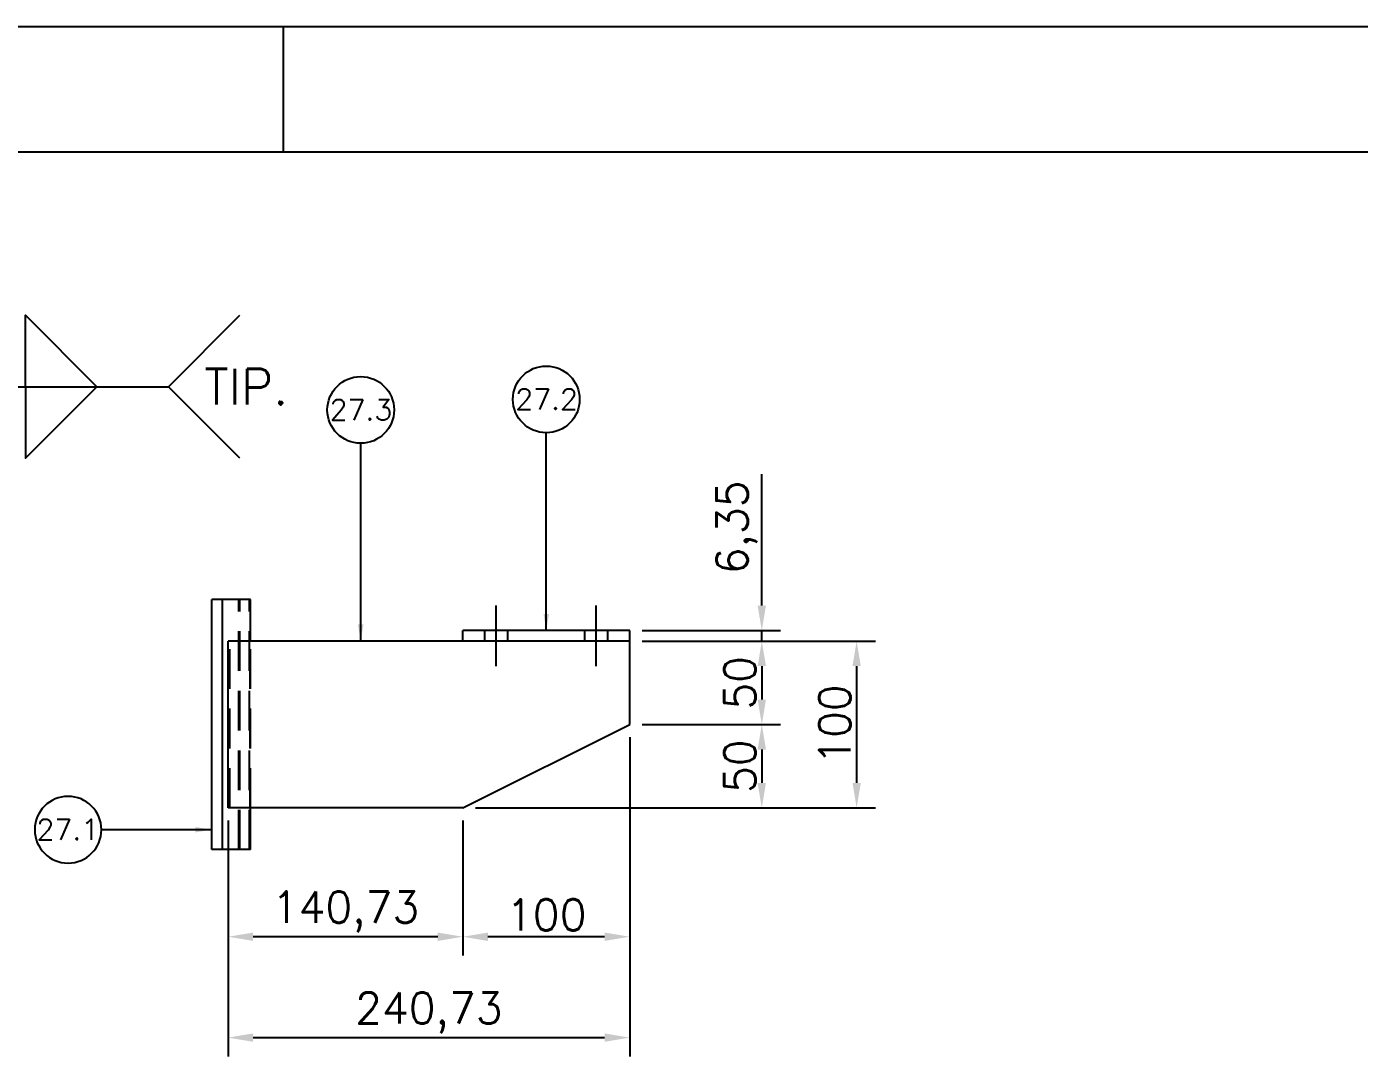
# Model space of a CAD drawing. Header units: metres. Extents: x 0 to 6307, y 0 to 4455.
# Drawn here: x 3379 to 4177, y 3838 to 4455 of the extents above; entities that cross this region are included whole.
import ezdxf
from ezdxf.enums import TextEntityAlignment as Align

# ---------------------------------------------------------------- set-up
doc = ezdxf.new("R2010")
doc.units = ezdxf.units.M
doc.header["$LTSCALE"] = 7.5
doc.linetypes.add('CENTER2', pattern=[28.575, 19.05, -3.175, 3.175, -3.175])
doc.linetypes.add('HIDDEN2', pattern=[4.7625, 3.175, -1.5875])
for name, color, linetype in [('FRL2', 2, 'Continuous'), ('FRL6', 6, 'Continuous'), ('FRL7', 7, 'Continuous'), ('FRR120', 5, 'Continuous'), ('FRR140', 5, 'Continuous'), ('FRR175', 1, 'Continuous'), ('FRR80', 3, 'Continuous'), ('GSB', 7, 'Continuous'), ('MR100', 3, 'Continuous'), ('SC1', 7, 'CENTER2'), ('SDM', 7, 'Continuous'), ('SL4', 4, 'Continuous'), ('ST1', 7, 'HIDDEN2')]:
    doc.layers.add(name, color=color, linetype=linetype)
doc.styles.add('R100', font='simplex.shx', dxfattribs={"height": 2.5})
doc.styles.add('R120', font='simplex.shx', dxfattribs={"height": 3})
doc.styles.add('R140', font='simplex.shx', dxfattribs={"height": 3.5})
doc.styles.add('R80', font='simplex.shx', dxfattribs={"height": 2})
doc.styles.add('ROMANS', font='ROMANS.SHX')
doc.dimstyles.new('5___1-5', dxfattribs={"dimscale": 5, "dimtxt": 2.5, "dimasz": 2, "dimexe": 1.5, "dimexo": 1, "dimgap": 0.5, "dimtad": 1, "dimzin": 12, "dimtxsty": 'ROMANS', "dimcen": 0, "dimclrd": 256, "dimclre": 256, "dimclrt": 3, "dimaunit": 1, "dimazin": 3, "dimtfac": 1, "dimtmove": 0, "dimatfit": 0, "dimfxl": 1, "dimlwd": -1, "dimlwe": -1, "dimarcsym": 0})
doc.dimstyles.new('7.5___1-7.5', dxfattribs={"dimscale": 7.5, "dimtxt": 2.5, "dimasz": 2, "dimexe": 1.5, "dimexo": 1, "dimgap": 0.5, "dimtad": 1, "dimzin": 12, "dimtxsty": 'ROMANS', "dimcen": 0, "dimclrd": 256, "dimclre": 256, "dimclrt": 3, "dimaunit": 1, "dimazin": 3, "dimtfac": 1, "dimtmove": 0, "dimatfit": 0, "dimfxl": 1, "dimlwd": -1, "dimlwe": -1, "dimarcsym": 0})

# ---------------------------------------------------------------- blocks, each defined once
blk = doc.blocks.new('A1')
at = {"layer": 'FRL2'}
blk.add_line((471, 594), (471, 584), dxfattribs=at)
at = {"layer": 'FRL6', "linetype": 'Continuous'}
blk.add_line((25, 584), (831, 584), dxfattribs=at)
at = {"layer": 'FRL7', "linetype": 'Continuous'}
blk.add_line((0, 594), (841, 594), dxfattribs=at)
at = {"layer": 'FRR120', "style": 'R120'}
for tag, p in [('FASE_DO_PROJETO', (659, 46.29)), ('ÁREA_E/OU_SUBÁREA', (659, 40.79)), ('TÍTULO_DO_DESENHO', (659, 35.29)), ('SUBTÍTULO_1_DO_DESENHO', (659, 29.79)), ('SUBTÍTULO_2_DO_DESENHO', (659, 24.29))]:
    blk.add_attdef(tag, p, '', height=3, dxfattribs=at)
at = {"layer": 'FRR140', "style": 'R140', "width": 0.91}
for tag, p in [('NÚMERO_DA_CONTRATADA', (687.72, 12.6)), ('NUMERO_VALE', (752.89, 12.6))]:
    blk.add_attdef(tag, p, '', height=3.5, dxfattribs=at)
for tag, p in [('ESCALA', (671, 14.35)), ('REVISÃO', (823.5, 14.68))]:
    blk.add_attdef(tag, text='', height=3.5, dxfattribs=at).set_placement(p, align=Align.MIDDLE)
at = {"layer": 'FRR175', "style": 'R120'}
for tag, p in [('CLASSIFICAÇÃO', (811.83, 67.73)), ('PROJETO', (716.31, 53.59)), ('N_PROJ_SE', (793.5, 53.59)), ('N_CONTRATO', (796.97, 47.3))]:
    blk.add_attdef(tag, text='', height=3, dxfattribs=at).set_placement(p, align=Align.MIDDLE_CENTER)
at = {"layer": 'FRR80', "style": 'R80'}
for tag, p in [('8A_REV', (476, 77.07)), ('EMIS.', (486, 77.07)), ('PROJ.', (585, 77.07)), ('DES.', (597, 77.07)), ('VER.', (609, 77.07)), ('APR.', (621, 77.07)), ('AUT.', (633.01, 77.07)), ('7A_REV', (476, 71.37)), ('EMIS.', (486, 71.37)), ('PROJ.', (585, 71.37)), ('DES.', (597, 71.37)), ('VER.', (609, 71.37)), ('APR.', (621, 71.37)), ('AUT.', (633.01, 71.37)), ('6A_REV', (476, 65.67)), ('EMIS.', (486, 65.67)), ('PROJ.', (585, 65.67)), ('DES.', (597, 65.67)), ('VER.', (609, 65.67)), ('APR.', (621, 65.67)), ('AUT.', (633.01, 65.67)), ('5A_REV', (476, 59.97)), ('EMIS.', (486, 59.97)), ('PROJ.', (585, 59.97)), ('DES.', (597, 59.97)), ('VER.', (609, 59.97)), ('APR.', (621, 59.97)), ('AUT.', (633.01, 59.97)), ('4A_REV', (476, 54.27)), ('EMIS.', (486, 54.27)), ('PROJ.', (585, 54.27)), ('DES.', (597, 54.27)), ('VER.', (609, 54.27)), ('APR.', (621, 54.27)), ('AUT.', (633.01, 54.27)), ('3A_REV', (476, 48.57)), ('EMIS.', (486, 48.57)), ('PROJ.', (585, 48.57)), ('DES.', (597, 48.57)), ('VER.', (609, 48.57)), ('APR.', (621, 48.57)), ('AUT.', (633.01, 48.57)), ('2A_REV', (476, 42.87)), ('EMIS.', (486, 42.87)), ('PROJ.', (585, 42.87)), ('DES.', (597, 42.87)), ('VER.', (609, 42.87)), ('APR.', (621, 42.87)), ('AUT.', (633.01, 42.87)), ('1a_REV', (476, 37.17)), ('EMIS.', (486, 37.17)), ('PROJ.', (585, 37.17)), ('DES.', (597, 37.17)), ('VER.', (609, 37.17)), ('APR.', (621, 37.17)), ('AUT.', (633.01, 37.17))]:
    blk.add_attdef(tag, text='', height=2, dxfattribs=at).set_placement(p, align=Align.MIDDLE)
for p in [(492.61, 76.08), (492.61, 70.38), (492.61, 64.68), (492.61, 58.98), (492.61, 53.28), (492.61, 47.58), (492.61, 41.88), (492.61, 36.18)]:
    blk.add_attdef('DESCRIÇÃO_DA_REVISÃO', p, '', height=2, dxfattribs=at)
at = {"layer": 'FRR80', "style": 'R80', "width": 0.85}
for p in [(648, 77.07), (648, 71.37), (648, 65.67), (648, 59.97), (648, 54.27), (648, 48.57), (648, 42.87), (648, 37.17)]:
    blk.add_attdef('DATA', text='', height=2, dxfattribs=at).set_placement(p, align=Align.MIDDLE)
blk = doc.blocks.new('*D55')
at = {"layer": 'Defpoints', "color": 0, "transparency": 16777216}
for p in [(3740.11, 4092.87), (3819.3, 4092.87), (3740.11, 4086.52)]:
    blk.add_point(p, dxfattribs=at)
at = {"layer": 'SDM', "transparency": 16777216}
for p, q in [((3819.3, 4107.87), (3819.3, 4186.62)), ((3747.61, 4092.87), (3830.55, 4092.87)), ((3819.3, 4086.52), (3819.3, 4092.87)), ((3747.61, 4086.52), (3830.55, 4086.52)), ((3819.3, 4071.52), (3819.3, 4056.52))]:
    blk.add_line(p, q, dxfattribs=at)
for points in [[(3816.8, 4107.87), (3821.8, 4107.87), (3819.3, 4092.87)], [(3816.8, 4071.52), (3821.8, 4071.52), (3819.3, 4086.52)]]:
    blk.add_solid(points, dxfattribs=at)
at = {"layer": 'SDM', "color": 3, "transparency": 16777216, "insert": (3804.38, 4154.74), "char_height": 18.75, "attachment_point": 5, "rotation": 90, "style": 'ROMANS'}
blk.add_mtext('6,35', dxfattribs=at)
blk = doc.blocks.new('*D56')
at = {"layer": 'Defpoints', "color": 0, "transparency": 16777216}
for p in [(3740.11, 4086.52), (3740.11, 4036.52), (3819.3, 4036.52)]:
    blk.add_point(p, dxfattribs=at)
at = {"layer": 'SDM', "transparency": 16777216}
for p, q in [((3747.61, 4086.52), (3830.55, 4086.52)), ((3819.3, 4071.52), (3819.3, 4051.52)), ((3747.61, 4036.52), (3830.55, 4036.52))]:
    blk.add_line(p, q, dxfattribs=at)
for points in [[(3816.8, 4071.52), (3821.8, 4071.52), (3819.3, 4086.52)], [(3816.8, 4051.52), (3821.8, 4051.52), (3819.3, 4036.52)]]:
    blk.add_solid(points, dxfattribs=at)
at = {"layer": 'SDM', "color": 3, "transparency": 16777216, "insert": (3806.17, 4061.52), "char_height": 18.75, "attachment_point": 5, "rotation": 90, "style": 'ROMANS'}
blk.add_mtext('50', dxfattribs=at)
blk = doc.blocks.new('*D57')
at = {"layer": 'Defpoints', "color": 0, "transparency": 16777216}
for p in [(3740.11, 4036.52), (3640.11, 3986.52), (3819.3, 3986.52)]:
    blk.add_point(p, dxfattribs=at)
at = {"layer": 'SDM', "transparency": 16777216}
for p, q in [((3747.61, 4036.52), (3830.55, 4036.52)), ((3819.3, 4021.52), (3819.3, 4001.52)), ((3647.61, 3986.52), (3830.55, 3986.52))]:
    blk.add_line(p, q, dxfattribs=at)
for points in [[(3816.8, 4021.52), (3821.8, 4021.52), (3819.3, 4036.52)], [(3816.8, 4001.52), (3821.8, 4001.52), (3819.3, 3986.52)]]:
    blk.add_solid(points, dxfattribs=at)
at = {"layer": 'SDM', "color": 3, "transparency": 16777216, "insert": (3806.17, 4011.52), "char_height": 18.75, "attachment_point": 5, "rotation": 90, "style": 'ROMANS'}
blk.add_mtext('50', dxfattribs=at)
blk = doc.blocks.new('*D58')
at = {"layer": 'Defpoints', "color": 0, "transparency": 16777216}
for p in [(3740.11, 4036.52), (3640.11, 3986.52), (3640.11, 3909.27)]:
    blk.add_point(p, dxfattribs=at)
at = {"layer": 'SDM', "transparency": 16777216}
for p, q in [((3740.11, 4029.02), (3740.11, 3898.02)), ((3640.11, 3979.02), (3640.11, 3898.02)), ((3725.11, 3909.27), (3655.11, 3909.27))]:
    blk.add_line(p, q, dxfattribs=at)
for points in [[(3655.11, 3911.77), (3655.11, 3906.77), (3640.11, 3909.27)], [(3725.11, 3911.77), (3725.11, 3906.77), (3740.11, 3909.27)]]:
    blk.add_solid(points, dxfattribs=at)
at = {"layer": 'SDM', "color": 3, "transparency": 16777216, "insert": (3690.11, 3922.4), "char_height": 18.75, "attachment_point": 5, "style": 'ROMANS'}
blk.add_mtext('100', dxfattribs=at)
blk = doc.blocks.new('*D59')
at = {"layer": 'Defpoints', "color": 0, "transparency": 16777216}
for p in [(3499.38, 3986.52), (3640.11, 3986.52), (3499.38, 3909.27)]:
    blk.add_point(p, dxfattribs=at)
at = {"layer": 'SDM', "transparency": 16777216}
for p, q in [((3499.38, 3979.02), (3499.38, 3898.02)), ((3640.11, 3979.02), (3640.11, 3898.02)), ((3625.11, 3909.27), (3514.38, 3909.27))]:
    blk.add_line(p, q, dxfattribs=at)
for points in [[(3514.38, 3911.77), (3514.38, 3906.77), (3499.38, 3909.27)], [(3625.11, 3911.77), (3625.11, 3906.77), (3640.11, 3909.27)]]:
    blk.add_solid(points, dxfattribs=at)
at = {"layer": 'SDM', "color": 3, "transparency": 16777216, "insert": (3569.75, 3924.19), "char_height": 18.75, "attachment_point": 5, "style": 'ROMANS'}
blk.add_mtext('140,73', dxfattribs=at)
blk = doc.blocks.new('*D60')
at = {"layer": 'Defpoints', "color": 0, "transparency": 16777216}
for p in [(3740.11, 4036.52), (3499.38, 3986.52), (3740.11, 3848.79)]:
    blk.add_point(p, dxfattribs=at)
at = {"layer": 'SDM', "transparency": 16777216}
for p, q in [((3740.11, 4029.02), (3740.11, 3837.54)), ((3499.38, 3979.02), (3499.38, 3837.54)), ((3514.38, 3848.79), (3725.11, 3848.79))]:
    blk.add_line(p, q, dxfattribs=at)
for points in [[(3514.38, 3851.29), (3514.38, 3846.29), (3499.38, 3848.79)], [(3725.11, 3851.29), (3725.11, 3846.29), (3740.11, 3848.79)]]:
    blk.add_solid(points, dxfattribs=at)
at = {"layer": 'SDM', "color": 3, "transparency": 16777216, "insert": (3619.75, 3863.7), "char_height": 18.75, "attachment_point": 5, "style": 'ROMANS'}
blk.add_mtext('240,73', dxfattribs=at)
blk = doc.blocks.new('*D61')
at = {"layer": 'Defpoints', "color": 0, "transparency": 16777216}
for p in [(3740.11, 4086.52), (3640.11, 3986.52), (3876.16, 3986.52)]:
    blk.add_point(p, dxfattribs=at)
at = {"layer": 'SDM', "transparency": 16777216}
for p, q in [((3747.61, 4086.52), (3887.41, 4086.52)), ((3876.16, 4071.52), (3876.16, 4001.52)), ((3647.61, 3986.52), (3887.41, 3986.52))]:
    blk.add_line(p, q, dxfattribs=at)
for points in [[(3873.66, 4071.52), (3878.66, 4071.52), (3876.16, 4086.52)], [(3873.66, 4001.52), (3878.66, 4001.52), (3876.16, 3986.52)]]:
    blk.add_solid(points, dxfattribs=at)
at = {"layer": 'SDM', "color": 3, "transparency": 16777216, "insert": (3863.04, 4036.52), "char_height": 18.75, "attachment_point": 5, "rotation": 90, "style": 'ROMANS'}
blk.add_mtext('100', dxfattribs=at)
blk = doc.blocks.new('ITEM')
at = {"layer": 'GSB'}
blk.add_circle((0, 0), 4, dxfattribs=at)
blk = doc.blocks.new('TYPICAL (RIGHT)')
blk.add_lwpolyline([(5, -5), (0, 0), (0, 0), (5, 5)])
at = {"layer": 'MR100', "style": 'R100'}
blk.add_attdef('TIP.', text='', height=2.5, dxfattribs=at).set_placement((2.5, 0), align=Align.MIDDLE_LEFT)
blk = doc.blocks.new('A$C13f76a61')
blk.add_line((211.63, 42.86), (383.06, 42.86))
for points in [[(297.35, 42.86), (297.35, 85.71), (340.2, 42.86)], [(297.35, 42.86), (297.35, 0), (340.2, 42.86)]]:
    blk.add_lwpolyline(points)
at = {"layer": 'MR100', "style": 'R100'}
for p in [(288.78, 64.29), (288.78, 21.43)]:
    blk.add_attdef('FILETE_DE_SOLDA', text='', height=21.43, dxfattribs=at).set_placement(p, align=Align.MIDDLE_RIGHT)

msp = doc.modelspace()

# ---------------------------------------------------------------- linework, layer by layer
at = {"layer": 'SC1'}
for p, q in [((3660.113, 4071.516), (3660.113, 4107.866)), ((3720.113, 4071.516), (3720.113, 4107.866))]:
    msp.add_line(p, q, dxfattribs=at)
at = {"layer": 'SL4'}
for p, q in [((3489.697, 3961.516), (3489.697, 4111.516)), ((3495.987, 4111.516), (3489.697, 4111.516)), ((3495.987, 3961.516), (3495.987, 4111.516)), ((3512.751, 4111.516), (3495.987, 4111.516)), ((3512.751, 4086.516), (3512.751, 4111.516)), ((3740.113, 4092.866), (3640.113, 4092.866)), ((3640.113, 4086.516), (3640.113, 4092.866)), ((3740.113, 4086.516), (3740.113, 4092.866)), ((3499.385, 3986.516), (3499.385, 4086.516)), ((3640.113, 4086.516), (3499.385, 4086.516)), ((3740.113, 4086.516), (3640.113, 4086.516)), ((3740.113, 4036.516), (3740.113, 4086.516)), ((3640.113, 3986.516), (3740.113, 4036.516)), ((3640.113, 3986.516), (3499.385, 3986.516)), ((3512.751, 3961.516), (3512.751, 3986.516)), ((3495.987, 3961.516), (3489.697, 3961.516)), ((3512.751, 3961.516), (3495.987, 3961.516))]:
    msp.add_line(p, q, dxfattribs=at)
at = {"layer": 'ST1'}
for p, q in [((3505.882, 3961.516), (3505.882, 4111.516)), ((3506.401, 3961.516), (3506.401, 4111.516)), ((3512.23, 3961.516), (3512.23, 4111.516)), ((3653.113, 4092.866), (3653.113, 4086.516)), ((3667.113, 4086.516), (3667.113, 4092.866)), ((3713.113, 4092.866), (3713.113, 4086.516)), ((3727.113, 4086.516), (3727.113, 4092.866)), ((3500.349, 3986.516), (3500.349, 4086.516)), ((3512.662, 3986.516), (3512.662, 4086.516)), ((3512.724, 3986.516), (3512.724, 4086.516)), ((3512.751, 3986.516), (3512.751, 4086.516))]:
    msp.add_line(p, q, dxfattribs=at)

# ---------------------------------------------------------------- block references
at = {"xscale": 7.499999999999915, "yscale": 7.499999999999915, "zscale": 7.499999999999915}
msp.add_blockref('A1', (0, 0), dxfattribs=at)
at = {"layer": 'GSB'}
ref = msp.add_blockref('A$C13f76a61', (3080.555, 4196.189), dxfattribs=at)
ref.add_attrib('FILETE_DE_SOLDA', '3', dxfattribs={"layer": 'MR100', "height": 21.429, "style": 'R100'}).set_placement((3369.33, 4260.475), align=Align.MIDDLE_RIGHT)
ref.add_attrib('FILETE_DE_SOLDA', '3', dxfattribs={"layer": 'MR100', "height": 21.429, "style": 'R100'}).set_placement((3369.33, 4217.617), align=Align.MIDDLE_RIGHT)
at = {"layer": 'GSB', "xscale": 8.571428571428667, "yscale": 8.571428571428667, "zscale": 8.571428571428667}
msp.add_blockref('TYPICAL (RIGHT)', (3463.616, 4239.046), dxfattribs=at).add_auto_attribs({'TIP.': 'TIP.'})
at = {"layer": 'GSB'}
ref = msp.add_blockref('ITEM', (3690.113, 4231.494), dxfattribs=dict(at, xscale=4.999999999999943, yscale=4.999999999999943, zscale=4.999999999999943, rotation=180))
ref.add_attrib('1', '27.2', dxfattribs={"color": 3, "height": 12.5, "style": 'R100'}).set_placement((3690.283, 4231.601), align=Align.MIDDLE_CENTER)
ref = msp.add_blockref('ITEM', (3578.873, 4225.144), dxfattribs=dict(at, xscale=4.999999999999943, yscale=4.999999999999943, zscale=4.999999999999943, rotation=180))
ref.add_attrib('1', '27.3', dxfattribs={"color": 3, "height": 12.5, "style": 'R100'}).set_placement((3579.042, 4225.251), align=Align.MIDDLE_CENTER)
ref = msp.add_blockref('ITEM', (3403.457, 3973.446), dxfattribs=dict(at, xscale=-4.999999999999943, yscale=4.999999999999943, zscale=4.999999999999943, rotation=180))
ref.add_attrib('1', '27.1', dxfattribs={"color": 3, "height": 12.5, "style": 'R100'}).set_placement((3403.287, 3973.553), align=Align.MIDDLE_CENTER)

# ---------------------------------------------------------------- dimensions: what is measured, and where the dimension line sits
at = {"layer": 'SDM'}
for base, p1, p2, picture, middle in [((3819.296, 4092.866), (3740.113, 4086.516), (3740.113, 4092.866), '*D55', (3804.385, 4154.741)), ((3876.162, 3986.516), (3740.113, 4086.516), (3640.113, 3986.516), '*D61', (3863.037, 4036.516)), ((3819.296, 4036.516), (3740.113, 4086.516), (3740.113, 4036.516), '*D56', (3806.171, 4061.516)), ((3819.296, 3986.516), (3740.113, 4036.516), (3640.113, 3986.516), '*D57', (3806.171, 4011.516))]:
    dim = msp.add_linear_dim(base=base, p1=p1, p2=p2, angle=90, dimstyle='7.5___1-7.5', dxfattribs=at)
    dim.commit()
    dim.dimension.update_dxf_attribs({"geometry": picture, "text_midpoint": middle})
for base, p1, p2, picture, middle in [((3740.113, 3848.794), (3499.385, 3986.516), (3740.113, 4036.516), '*D60', (3619.749, 3863.705)), ((3640.113, 3909.275), (3740.113, 4036.516), (3640.113, 3986.516), '*D58', (3690.113, 3922.4)), ((3499.385, 3909.275), (3640.113, 3986.516), (3499.385, 3986.516), '*D59', (3569.749, 3924.186))]:
    dim = msp.add_linear_dim(base=base, p1=p1, p2=p2, dimstyle='7.5___1-7.5', dxfattribs=at)
    dim.commit()
    dim.dimension.update_dxf_attribs({"geometry": picture, "text_midpoint": middle})

# ---------------------------------------------------------------- leaders
for points in [[(3690.113, 4092.866), (3690.113, 4211.494)], [(3578.873, 4086.516), (3578.873, 4205.144)], [(3489.697, 3973.446), (3423.457, 3973.446)]]:
    msp.add_leader(points, dimstyle='5___1-5', override={"dimgap": 0.5, "dimtad": 0}, dxfattribs=at)

doc.saveas('drawing.dxf')
